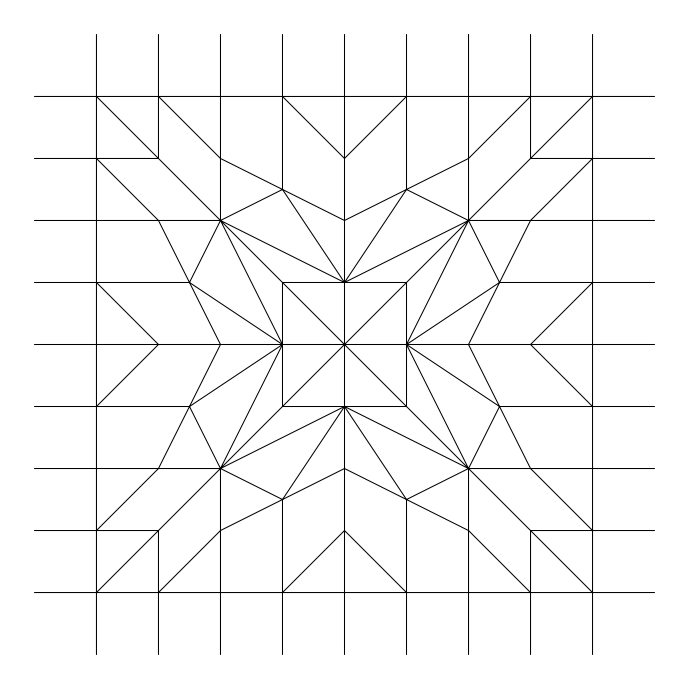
<?xml version="1.0" encoding="UTF-8"?>
<svg xmlns="http://www.w3.org/2000/svg" width="689" height="689" viewBox="0 0 689 689"><rect width="100%" height="100%" fill="white"/><g stroke="black" fill="none" stroke-linecap="round" stroke-linejoin="round"><path stroke-width="1.03" d="M34.45 282.49L189.475 282.49L220.48 220.48L220.48 34.45M654.55 406.51L499.525 406.51L468.52 468.52L468.52 654.55M406.51 34.45L406.51 189.475L344.5 282.49L220.48 220.48L34.45 220.48M282.49 654.55L282.49 499.525L344.5 406.51L468.52 468.52L654.55 468.52M96.46 406.51L158.47 344.5L96.46 282.49M406.51 96.46L344.5 158.47L282.49 96.46M96.46 530.53L158.47 468.52L220.48 344.5L158.47 220.48L96.46 158.47M530.53 96.46L468.52 158.47L344.5 220.48L220.48 158.47L158.47 96.46M96.46 592.54L592.54 96.46M158.47 592.54L220.48 530.53L344.5 468.52L468.52 530.53L530.53 592.54M592.54 158.47L530.53 220.48L468.52 344.5L530.53 468.52L592.54 530.53M282.49 592.54L344.5 530.53L406.51 592.54M592.54 282.49L530.53 344.5L592.54 406.51M34.45 406.51L189.475 406.51L282.49 344.5L220.48 220.48L282.49 189.475L282.49 34.45M654.55 282.49L499.525 282.49L406.51 344.5L468.52 468.52L406.51 499.525L406.51 654.55M34.45 96.46L654.55 96.46M34.45 158.47L158.47 158.47L158.47 34.45M654.55 158.47L530.53 158.47L530.53 34.45M654.55 220.48L468.52 220.48L344.5 282.49L282.49 189.475M34.45 344.5L654.55 344.5M34.45 468.52L220.48 468.52L344.5 406.51L406.51 499.525M34.45 530.53L158.47 530.53L158.47 654.55M654.55 530.53L530.53 530.53L530.53 654.55M34.45 592.54L654.55 592.54M406.51 189.475L468.52 220.48L499.525 282.49M282.49 499.525L220.48 468.52L189.475 406.51M499.525 406.51L406.51 344.5L468.52 220.48L468.52 34.45M189.475 282.49L282.49 344.5L220.48 468.52L220.48 654.55M96.46 96.46L592.54 592.54M592.54 34.45L592.54 654.55M344.5 34.45L344.5 654.55M96.46 34.45L96.46 654.55M406.51 282.49L282.49 282.49L282.49 406.51L406.51 406.51L406.51 282.49"/></g></svg>
